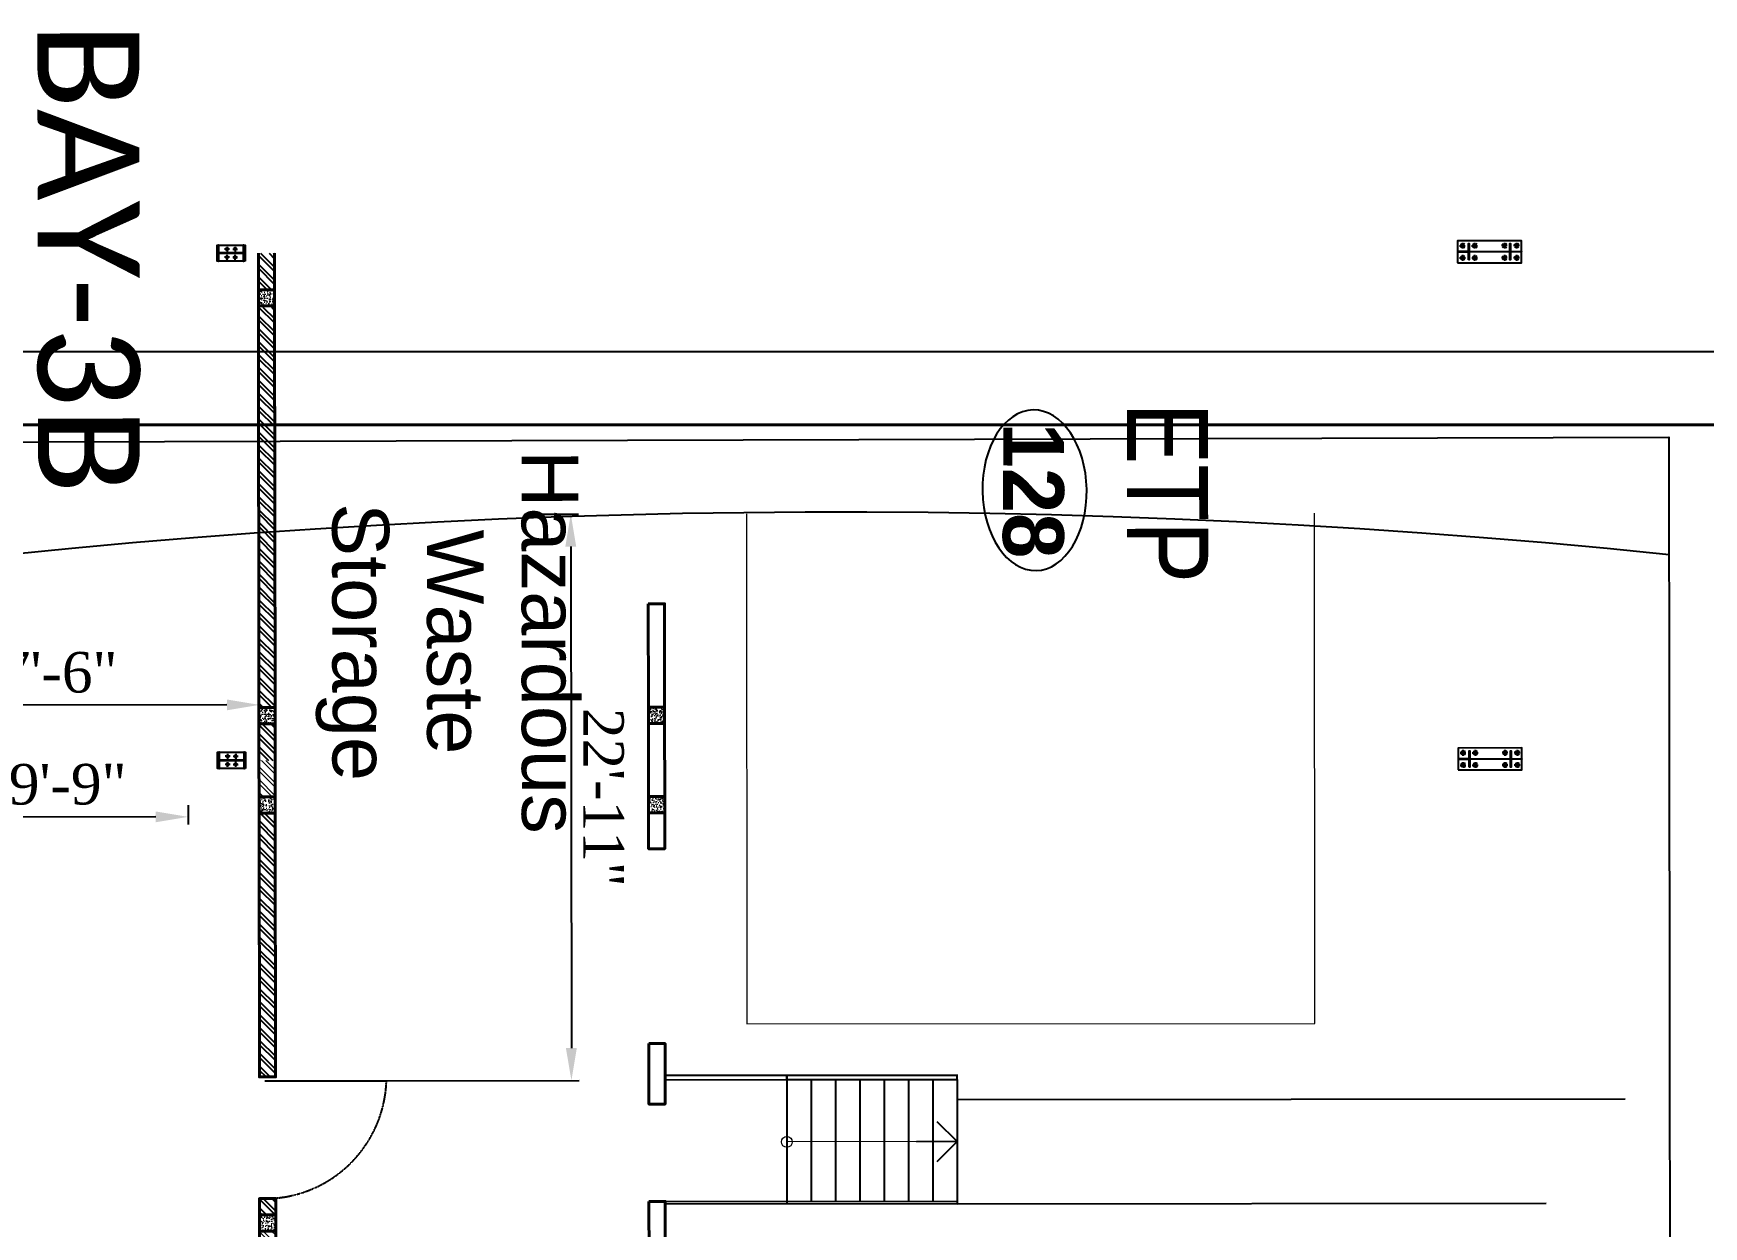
# Model space of a CAD drawing. Header units: feet. Extents: x -99009 to 3252343, y -11094690 to 9035152.
# Drawn here: x 2510470 to 2531055, y -1887199 to -1872496 of the extents above; entities that cross this region are included whole.
import ezdxf

# ---------------------------------------------------------------- set-up
doc = ezdxf.new("R2010")
doc.units = ezdxf.units.FT
doc.header["$PDSIZE"] = -1
doc.linetypes.add('HIDDEN2', pattern=[0.1875, 0.125, -0.0625])
for name, color, linetype in [('1', 1, 'Continuous'), ('DOOR', 5, 'Continuous'), ('TEXT DETAILS SITE AREA', 72, 'Continuous')]:
    doc.layers.add(name, color=color, linetype=linetype)
for name, color, linetype, lineweight in [('AS', 7, 'Continuous', 0), ('ELEVATION', 2, 'Continuous', 25), ('ELEVATION 1', 254, 'Continuous', 15), ('NAMEPLATE-LINE', 1, 'Continuous', 0), ('RCC', 3, 'Continuous', 40), ('ROAD', 134, 'Continuous', 0), ('UTILITY STR SITE', 90, 'Continuous', 0), ('WALL', 10, 'Continuous', 40)]:
    doc.layers.add(name, color=color, linetype=linetype, lineweight=lineweight)
doc.layers.add('HATCH WALL', color=7, linetype='Continuous', true_color=0x7d7d7d)
doc.styles.add('ARIAL NARROW', font='ARIALN.TTF')
doc.styles.add('CALIBRI', font='calibri.ttf', dxfattribs={"width": 0.8})
doc.styles.add('MM', font='dutch.ttf')
doc.styles.get("Standard").update_dxf_attribs({"font": 'GOTHICB.TTF'})
doc.dimstyles.new('MANI (feet)', dxfattribs={"dimtxt": 2.5, "dimasz": 2, "dimexe": 0.477, "dimexo": 0.477, "dimgap": 0.5222, "dimtad": 1, "dimdec": 0, "dimlfac": 0.03937, "dimzin": 4, "dimdsep": 46, "dimlunit": 3, "dimtxsty": 'MM', "dimcen": 0, "dimclrd": 1, "dimclre": 1, "dimclrt": 50, "dimadec": 5, "dimazin": 2, "dimtfac": 1, "dimtdec": 0, "dimtmove": 0, "dimatfit": 3, "dimfxl": 1, "dimtolj": 1, "dimtzin": 0, "dimlwd": -1, "dimlwe": -1, "dimarcsym": 0})
doc.dimstyles.new('MERAKI 100', dxfattribs={"dimtxt": 1250, "dimasz": 500, "dimexe": 150, "dimexo": 0, "dimgap": 0, "dimtad": 0, "dimdec": 0, "dimzin": 0, "dimdsep": 46, "dimtxsty": 'CALIBRI', "dimblk": 'OPEN90', "dimcen": 0, "dimclrd": 8, "dimclre": 8, "dimclrt": 256, "dimadec": 0, "dimazin": 0, "dimtfac": 1, "dimtdec": 0, "dimtix": 1, "dimtofl": 0, "dimtmove": 0, "dimatfit": 0, "dimldrblk": 'OPEN90', "dimfxl": 1, "dimtolj": 1, "dimtzin": 0, "dimlwd": -1, "dimlwe": -1, "dimarcsym": 1})
pattern_1 = [(45, (-189091.04, -251272.94), (-79.549513, 79.549513), []), (45, (-189038.01, -251272.94), (-79.549513, 79.549513), [])]

# ---------------------------------------------------------------- blocks, each defined once
blk = doc.blocks.new('RCC COLUMN')
at = {"layer": 'ROAD'}
h = blk.add_hatch(dxfattribs=at)
h.set_pattern_fill('AR-CONC', color=252, scale=10)
h.set_pattern_definition([(50, (-23146.816, 205572.735), (71.726018, -6.275213), [7.5, -82.5]), (355, (-23146.82, 205572.735), (-13.875133, 75.219213), [6, -66]), (100.451444, (-23140.84, 205572.21), (57.850885, 68.944), [6.37402, -70.11421]), (46.1842, (-23146.82, 205592.735), (106.724133, -16.551928), [11.25, -123.75]), (96.635635, (-23137.92, 205591.36), (93.466195, 97.41186), [9.561034, -105.171376]), (351.184164, (-23146.82, 205592.73), (93.466195, 97.41186), [9, -99]), (21, (-23136.816, 205587.735), (59.690705, -40.261889), [7.5, -82.5]), (326, (-23136.82, 205587.735), (24.331533, 72.515005), [6, -66]), (71.451445, (-23131.84, 205584.38), (84.022238, 32.253115), [6.37402, -70.11421]), (37.5, (-23146.816, 205572.735), (1.2159855, 33.2893854), [0, -65.2, 0, -67, 0, -66.25]), (7.5, (-23146.816, 205572.735), (26.306954, 39.441171), [0, -38.2, 0, -63.7, 0, -25.25]), (327.5, (-23169.116, 205572.735), (53.3822436, -2.2554872), [0, -25, 0, -78, 0, -103.5]), (317.5, (-23179.116, 205572.735), (58.318617, 10.010498), [0, -32.5, 0, -51.8, 0, -73.5])])
h.paths.add_polyline_path([(-100, -115), (100, -115), (100, 85), (-100, 85)])
at = {"layer": 'RCC'}
blk.add_lwpolyline([(-100, -115), (100, -115), (100, 85), (-100, 85)], close=True, dxfattribs=at)
blk = doc.blocks.new('DOOR 123')
blk.add_lwpolyline([(-1381, 0), (-1381, 1500, -0.410737)], format="xyb")
at = {"linetype": 'HIDDEN2'}
blk.add_lwpolyline([(-1381, 1499, -0.404482), (69, 0)], format="xyb", dxfattribs=at)
blk = doc.blocks.new('WALL FOR INNER GRID')
at = {"layer": 'HATCH WALL'}
h = blk.add_hatch(dxfattribs=at)
h.set_pattern_fill('ANSI32', color=256, scale=300, style=0)
h.set_pattern_definition(pattern_1)
h.paths.add_polyline_path([(31987, -23106), (32452, -23106), (32452, -23306), (31987, -23306)])
h = blk.add_hatch(dxfattribs=at)
h.set_pattern_fill('ANSI32', color=256, scale=300, style=0)
h.set_pattern_definition(pattern_1)
h.paths.add_polyline_path([(32652, -23306), (37572, -23306), (37572, -23106), (32652, -23106)])
h = blk.add_hatch(dxfattribs=at)
h.set_pattern_fill('ANSI32', color=256, scale=300, style=0)
h.set_pattern_definition([(45, (-183306.04, -251272.94), (-79.549513, 79.549513), []), (45, (-183253.01, -251272.94), (-79.549513, 79.549513), [])])
h.paths.add_polyline_path([(37772, -23106), (38237, -23106), (38237, -23306), (37772, -23306)])
at = {"layer": 'WALL'}
for points in [[(31987, -23106), (32437, -23106), (32437, -23306), (31987, -23306)], [(31987, -23106), (32437, -23106), (32437, -23306), (31987, -23306)], [(38237, -23306), (37787, -23306), (37787, -23106), (38237, -23106)], [(38237, -23306), (37787, -23306), (37787, -23106), (38237, -23106)]]:
    blk.add_lwpolyline(points, dxfattribs=at)
blk.add_lwpolyline([(32637, -23306), (37587, -23306), (37587, -23106), (32637, -23106)], close=True, dxfattribs=at)
at = {"xscale": -1, "rotation": 180}
blk.add_blockref('RCC COLUMN', (32537, -23221), dxfattribs=at)
at = {"rotation": 180}
blk.add_blockref('RCC COLUMN', (37687, -23221), dxfattribs=at)
blk = doc.blocks.new('BRICK HALF')
at = {"layer": 'NAMEPLATE-LINE'}
h = blk.add_hatch(dxfattribs=at)
h.set_pattern_fill('ANSI32', color=252, scale=300)
h.set_pattern_definition([(45, (612044.52, -48177.99), (-79.549513, 79.549513), []), (45, (612097.55, -48177.99), (-79.549513, 79.549513), [])])
h.paths.add_polyline_path([(0, 0), (450, 0), (450, -200), (0, -200)])
at = {"layer": 'WALL'}
blk.add_lwpolyline([(0, 0), (450, 0), (450, -200), (0, -200)], dxfattribs=at)
at = {"rotation": 180}
blk.add_blockref('RCC COLUMN', (550, -115), dxfattribs=at)
blk = doc.blocks.new('BRICK WORK RIGHT')
at = {"layer": 'NAMEPLATE-LINE'}
h = blk.add_hatch(dxfattribs=at)
h.set_pattern_fill('ANSI32', color=252, scale=300)
h.set_pattern_definition([(45, (610944.52, -49071.99), (-79.549513, 79.549513), []), (45, (610997.55, -49071.99), (-79.549513, 79.549513), [])])
h.paths.add_polyline_path([(0, 0), (-450, 0), (-450, -200), (0, -200)])
at = {"layer": 'WALL'}
blk.add_lwpolyline([(0, 0), (-450, 0), (-450, -200), (0, -200)], dxfattribs=at)
at = {"xscale": -1, "rotation": 180}
blk.add_blockref('RCC COLUMN', (-550, -115), dxfattribs=at)
blk = doc.blocks.new('*D2435')
at = {"color": 1}
for p, q in [((2507932, -1880755), (2507932, -1880681)), ((2512855, -1880770), (2508332, -1880775)), ((2513255, -1880721), (2513255, -1880675))]:
    blk.add_line(p, q, dxfattribs=at)
for points in [[(2508332, -1880709), (2508332, -1880842), (2507932, -1880776)], [(2512855, -1880837), (2512855, -1880704), (2513255, -1880770)]]:
    blk.add_solid(points, dxfattribs=at)
at = {"layer": 'Defpoints', "color": 0}
for p in [(2507932, -1880776), (2513255, -1880816), (2507932, -1880850)]:
    blk.add_point(p, dxfattribs=at)
at = {"color": 50, "insert": (2510593, -1880372), "char_height": 500, "attachment_point": 5, "rotation": 0.0651, "style": 'MM'}
blk.add_mtext('\\A1;17\'-6"', dxfattribs=at)
blk = doc.blocks.new('*D2436')
at = {"color": 1}
for p, q in [((2509409, -1881993), (2509409, -1882249)), ((2512378, -1882006), (2512378, -1882246)), ((2511978, -1882151), (2509809, -1882153))]:
    blk.add_line(p, q, dxfattribs=at)
for points in [[(2509809, -1882087), (2509809, -1882220), (2509409, -1882154)], [(2511978, -1882217), (2511978, -1882084), (2512378, -1882150)]]:
    blk.add_solid(points, dxfattribs=at)
at = {"layer": 'Defpoints', "color": 0}
for p in [(2509408, -1881898), (2512377, -1881910), (2509409, -1882154)]:
    blk.add_point(p, dxfattribs=at)
at = {"color": 50, "insert": (2510893, -1881751), "char_height": 500, "attachment_point": 5, "rotation": 0.0651, "style": 'MM'}
blk.add_mtext('\\A1;9\'-9"', dxfattribs=at)
blk = doc.blocks.new('*D2622')
at = {"color": 1}
for p, q in [((2516522, -1878421), (2517188, -1878420)), ((2517093, -1878820), (2517100, -1885000)), ((2513776, -1885404), (2517196, -1885400))]:
    blk.add_line(p, q, dxfattribs=at)
for points in [[(2517160, -1878820), (2517026, -1878820), (2517093, -1878420)], [(2517033, -1885000), (2517167, -1885000), (2517101, -1885400)]]:
    blk.add_solid(points, dxfattribs=at)
at = {"layer": 'Defpoints', "color": 0}
for p in [(2516427, -1878421), (2513681, -1885404), (2517101, -1885400)]:
    blk.add_point(p, dxfattribs=at)
at = {"color": 50, "insert": (2517498, -1881910), "char_height": 500, "attachment_point": 5, "rotation": 270.0651, "style": 'MM'}
blk.add_mtext('\\A1;22\'-11"', dxfattribs=at)
blk = doc.blocks.new('_Open90')
at = {"color": 0, "linetype": 'ByBlock', "lineweight": -2}
for p, q in [((-0.5, 0.5), (0, 0)), ((0, 0), (-1, 0)), ((0, 0), (-0.5, -0.5))]:
    blk.add_line(p, q, dxfattribs=at)
blk = doc.blocks.new('24')
h = blk.add_hatch(color=7)
h.dxf.hatch_style = 1
edge = h.paths.add_edge_path()
edge.add_ellipse((0, 0), major_axis=(15, 0), ratio=1, start_angle=0, end_angle=360)
at = {"color": 1}
for p, q in [((-30, 0), (30, 0)), ((0, 30), (0, -30))]:
    blk.add_line(p, q, dxfattribs=at)
at = {"color": 7}
blk.add_circle((0, 0), 15, dxfattribs=at)
blk = doc.blocks.new('zw$CD60')
at = {"color": 1}
for p, rotation in [((-50, 50), 270), ((50, -50), 90.00000000000001)]:
    blk.add_blockref('24', p, dxfattribs=dict(at, rotation=rotation))
at = {"color": 1, "xscale": -1}
for p, rotation in [((50, 50), 89.99999999999982), ((-50, -50), 270)]:
    blk.add_blockref('24', p, dxfattribs=dict(at, rotation=rotation))
blk = doc.blocks.new('BR424G3')
at = {"color": 3}
blk.add_lwpolyline([(943614, 488794), (943959, 488794), (943959, 488594), (943614, 488594)], close=True, dxfattribs=at)
at = {"color": 1}
blk.add_lwpolyline([(943629, 488794), (943629, 488594), (943636, 488594), (943636, 488691), (943936, 488691), (943936, 488594), (943943, 488594), (943943, 488794), (943936, 488794), (943936, 488696), (943636, 488696), (943636, 488794)], close=True, dxfattribs=at)
at = {"color": 1, "xscale": -1, "rotation": 180}
blk.add_blockref('zw$CD60', (943786, 488694), dxfattribs=at)
blk = doc.blocks.new('m30ab')
at = {"color": 7}
for p, q in [((-111, 75), (-39, 75)), ((-100, 101), (-49, 50)), ((-49, 101), (-100, 50)), ((-75, 111), (-75, 39)), ((39, 75), (111, 75)), ((50, 101), (101, 50)), ((101, 101), (50, 50)), ((75, 111), (75, 39)), ((-111, -75), (-39, -75)), ((-100, -49), (-49, -100)), ((-49, -49), (-100, -100)), ((-75, -39), (-75, -111)), ((39, -75), (111, -75)), ((50, -49), (101, -100)), ((101, -49), (50, -100)), ((75, -39), (75, -111))]:
    blk.add_line(p, q, dxfattribs=at)
for centre in [(-75, 75), (75, 75), (-75, -75), (75, -75)]:
    blk.add_circle(centre, 18, dxfattribs=at)
blk = doc.blocks.new('FD830J')
at = {"color": 1}
blk.add_lwpolyline([(928669, 407579), (927883, 407579), (927883, 407309), (928669, 407309)], close=True, dxfattribs=at)
at = {"color": 4}
for points in [[(928018, 407446), (928018, 407441), (927883, 407441), (927883, 407446)], [(928534, 407446), (928534, 407441), (928669, 407441), (928669, 407446)]]:
    blk.add_lwpolyline(points, close=True, dxfattribs=at)
at = {"color": 3}
blk.add_lwpolyline([(928534, 407544), (928534, 407344), (928526, 407344), (928526, 407441), (928026, 407441), (928026, 407344), (928018, 407344), (928018, 407544), (928026, 407544), (928026, 407446), (928526, 407446), (928526, 407544)], close=True, dxfattribs=at)
at = {"color": 1, "xscale": -1, "rotation": 179.9999999999999}
blk.add_blockref('m30ab', (928018, 407444), dxfattribs=at)
at = {"color": 1, "rotation": 180}
blk.add_blockref('m30ab', (928535, 407444), dxfattribs=at)

msp = doc.modelspace()

# ---------------------------------------------------------------- hatches: boundary and pattern name
h = msp.add_hatch()
h.set_pattern_fill('ANSI32', color=252, scale=300, angle=270.065051714)
h.set_pattern_definition([(315.065052, (2467974.33, -2356050.59), (79.459144, 79.63978), []), (315.065052, (2467974.39, -2356103.63), (79.459144, 79.63978), [])])
h.paths.add_polyline_path([(2513456.26871, -1886854.05037), (2513456.49579, -1887054.05025), (2513256.49591, -1887054.27732), (2513256.26884, -1886854.27745)])
h.paths.add_polyline_path([(2513450.87582, -1882104.13837), (2513454.56566, -1885354.05134), (2513254.56579, -1885354.27841), (2513250.87595, -1882104.36545)])

# ---------------------------------------------------------------- linework, layer by layer
for points in [[(2398724.85619, -1877329.52607), (2583635.05305, -1877296.08291), (2583788.57818, -2012516.78183), (2398878.38132, -2012550.225)], [(2399418.96967, -1877847.67055), (2530627.71938, -1877471.10847), (2530777.44027, -2009341.13689), (2399568.69056, -2009717.69897)]]:
    msp.add_lwpolyline(points, close=True)
at = {"ltscale": 500, "extrusion": (0, 0, -1)}
msp.add_ellipse((2522809.14589, -1878125.96655), major_axis=(18.18558, -989.37875), ratio=0.6493808818, dxfattribs=at)
at = {"layer": '1'}
for points in [[(2584697.64013, -2013008.80189), (2584697.64013, -1876419.99009), (2397815.3202, -1876419.99009), (2397815.3202, -2013008.80189)], [(2583788.10415, -2012099.2659), (2583788.10415, -1877329.52607), (2398724.85619, -1877329.52607), (2398724.85619, -2012099.2659)]]:
    msp.add_lwpolyline(points, close=True, dxfattribs=at)
msp.add_arc((2520410.24778, -1978395.99612), 100000, 84.1346387202, 194.3871675539, dxfattribs=at)
at = {"layer": 'ELEVATION'}
for points in [[(2519754.87115, -1885386.98314), (2519754.81438, -1885336.98318), (2518254.73041, -1885338.68632), (2518254.78718, -1885388.68629)], [(2521854.8698, -1885384.59887), (2521854.81303, -1885334.59891), (2519754.81438, -1885336.98318), (2519754.87115, -1885386.98314)], [(2521856.57285, -1886884.59791), (2521856.61367, -1886920.55629), (2518256.53106, -1886924.64371), (2518256.49023, -1886888.68532)]]:
    msp.add_lwpolyline(points, close=True, dxfattribs=at)
for points in [[(2518254.81535, -1885338.68623), (2521854.81303, -1885334.59891)], [(2519754.87115, -1885386.98314), (2519756.61503, -1886922.94056)], [(2520054.87096, -1885386.64253), (2520056.57401, -1886886.64157)], [(2520354.87076, -1885386.30192), (2520356.57381, -1886886.30096)], [(2520654.87057, -1885385.96131), (2520656.57362, -1886885.96035)], [(2520954.87038, -1885385.6207), (2520956.57343, -1886885.61974)], [(2521254.87018, -1885385.28009), (2521256.57323, -1886885.27913)], [(2521554.86999, -1885384.93948), (2521556.57304, -1886884.93852)], [(2521854.8698, -1885384.59887), (2521856.57285, -1886884.59791)], [(2521855.15364, -1885634.59871), (2530088.2215, -1885625.25116)], [(2521856.57681, -1886920.55633), (2529112.64217, -1886912.31803)]]:
    msp.add_lwpolyline(points, dxfattribs=at)
at = {"layer": 'ELEVATION 1'}
msp.add_circle((2519755.74309, -1886154.96185), 67.09323, dxfattribs=at)
at = {"layer": 'UTILITY STR SITE', "ltscale": 20}
msp.add_lwpolyline([(2519257.69409, -1878417.69143), (2519264.82977, -1884702.59541), (2526264.82525, -1884694.64784), (2526257.68958, -1878409.74387)], dxfattribs=at)
at = {"layer": 'WALL'}
for points in [[(2518048.21332, -1879523.91705), (2518049.66092, -1880798.91623), (2518249.66079, -1880798.68915), (2518248.21319, -1879523.68997)], [(2518249.88786, -1880998.68902), (2518250.90969, -1881898.68844), (2518050.90982, -1881898.91552), (2518049.88799, -1880998.9161)], [(2513450.87582, -1882104.13837), (2513454.56566, -1885354.05134), (2513254.56579, -1885354.27841), (2513250.87595, -1882104.36545)], [(2518051.13689, -1882098.91539), (2518051.64213, -1882543.9151), (2518251.642, -1882543.68803), (2518251.13676, -1882098.68831)], [(2518054.36701, -1884943.91355), (2518055.21286, -1885688.91307), (2518255.21273, -1885688.686), (2518254.36688, -1884943.68648)], [(2513456.26871, -1886854.05037), (2513456.49579, -1887054.05025), (2513256.49591, -1887054.27732), (2513256.26884, -1886854.27745)], [(2518056.5753, -1886888.9123), (2518057.38141, -1887598.91184), (2518257.38128, -1887598.68477), (2518256.57517, -1886888.68523)]]:
    msp.add_lwpolyline(points, close=True, dxfattribs=at)

# ---------------------------------------------------------------- block references
for name, p, rotation in [('FD830J', (3456229.11984, -1466688.92492), 180.0650517140735), ('BR424G3', (3456136.87132, -1385438.97729), 180.0650517140735), ('RCC COLUMN', (2518134.7744, -1880898.81965), 90.06505171407352), ('BR424G3', (3456143.96736, -1391688.97326), 180.0650517140735), ('FD830J', (3456236.21588, -1472938.92089), 180.0650517140735), ('BRICK HALF', (2513450.13783, -1881454.13879), 270.0650517140735), ('RCC COLUMN', (2518136.0233, -1881998.81895), 90.06505171407352)]:
    msp.add_blockref(name, p, dxfattribs=dict(rotation=rotation))
at = {"layer": 'DOOR', "rotation": 270.0650517140735}
msp.add_blockref('DOOR 123', (2513323.886, -1886784.88729), dxfattribs=at)
at = {"layer": 'WALL', "rotation": 270.0650517140735}
for name, p in [('WALL FOR INNER GRID', (2536512.3322, -1843190.93009)), ('BRICK WORK RIGHT', (2513457.23377, -1887704.04983))]:
    msp.add_blockref(name, p, dxfattribs=at)

# ---------------------------------------------------------------- texts
at = {"insert": (2523168.50196, -1878966.20844), "char_height": 750, "attachment_point": 3, "rotation": 269.816165338}
msp.add_mtext_dynamic_manual_height_columns('128', width=6009.63335, gutter_width=3750, heights=[765.85948], dxfattribs=at)
at = {"color": 235, "insert": (2515566.39046, -1879995.37001), "char_height": 700, "width": 4523.5463422, "attachment_point": 5, "rotation": 270.065051714}
msp.add_mtext('{\\fArial|b0|i0|c0|p34;{\\C7;Hazardous Waste Storage}}', dxfattribs=at)
at = {"layer": 'AS', "color": 7, "insert": (2511143.9227, -1875264.24757), "char_height": 1256.5503882, "width": 8227.0544301, "attachment_point": 5, "rotation": 270.065051714}
msp.add_mtext('{\\fCalibri|b0|i0|c0|p34;BAY-3B}', dxfattribs=at)
at = {"layer": 'TEXT DETAILS SITE AREA', "ltscale": 1200, "insert": (2524948.40938, -1878155.90479), "char_height": 1000, "width": 3517.9032995, "attachment_point": 2, "rotation": 270.065051714, "style": 'ARIAL NARROW'}
msp.add_mtext('{ETP}', dxfattribs=at)

# ---------------------------------------------------------------- dimensions: what is measured, and where the dimension line sits
at = {"color": 3}
for base, p1, p2, angle, picture, middle in [((2517100.54706, -1885399.91185), (2516427.05202, -1878420.90525), (2513680.69614, -1885403.79463), 270.065051714, '*D2622', (2517497.89951, -1881909.57507)), ((2507932.18198, -1880775.95238), (2513255.08374, -1880815.90896), (2507932.266, -1880849.95233), 0.065051714, '*D2435', (2510593.15111, -1880371.61594)), ((2509408.77681, -1882153.74308), (2512377.43376, -1881910.37241), (2509408.48616, -1881897.74325), 0.065051714, '*D2436', (2510892.78589, -1881750.74293))]:
    dim = msp.add_linear_dim(base=base, p1=p1, p2=p2, angle=angle, dimstyle='MANI (feet)', override={"dimscale": 200, "dimarcsym": 1}, dxfattribs=at)
    dim.commit()
    dim.dimension.update_dxf_attribs({"geometry": picture, "text_midpoint": middle})

# ---------------------------------------------------------------- leaders
at = {"layer": 'ELEVATION 1'}
msp.add_leader([(2521855.74174, -1886152.57758), (2519755.74309, -1886154.96185)], dimstyle='MERAKI 100', override={"dimtxt": 50, "dimasz": 500, "dimgap": 0, "dimtad": 0}, dxfattribs=at)

doc.saveas('drawing.dxf')
